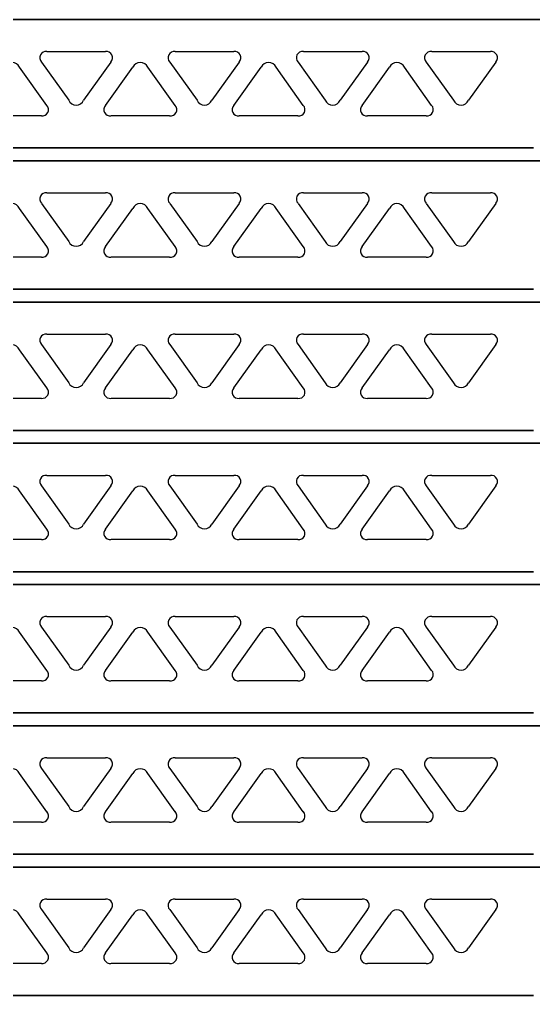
# Model space of a CAD drawing. Header units: inches. Extents: x 0 to 353, y 0 to 82.
# Drawn here: x 134.5 to 174.6, y 0.2 to 76.2 of the extents above; entities that cross this region are included whole.
import ezdxf

# ---------------------------------------------------------------- set-up
doc = ezdxf.new("R2010")
doc.units = ezdxf.units.IN
doc.header["$MEASUREMENT"] = 0

msp = doc.modelspace()

# ---------------------------------------------------------------- linework, layer by layer
for p, q in [((23.937, 76.243), (328.937, 76.243)), ((328.937, 76.243), (23.937, 76.243)), ((23.937, 76.243), (328.937, 76.243)), ((328.937, 76.243), (23.937, 76.243)), ((23.937, 76.243), (328.937, 76.243)), ((328.937, 76.243), (23.937, 76.243)), ((136.652, 73.743), (141.223, 73.743)), ((136.652, 73.743), (141.223, 73.743)), ((136.652, 73.743), (141.223, 73.743)), ((146.652, 73.743), (151.223, 73.743)), ((146.652, 73.743), (151.223, 73.743)), ((146.652, 73.743), (151.223, 73.743)), ((156.652, 73.743), (161.223, 73.743)), ((156.652, 73.743), (161.223, 73.743)), ((156.652, 73.743), (161.223, 73.743)), ((166.652, 73.743), (171.223, 73.743)), ((166.652, 73.743), (171.223, 73.743)), ((166.652, 73.743), (171.223, 73.743)), ((136.642, 69.557), (134.519, 72.529)), ((136.642, 69.557), (134.519, 72.529)), ((136.642, 69.557), (134.519, 72.529)), ((136.233, 72.929), (138.356, 69.957)), ((136.233, 72.929), (138.356, 69.957)), ((136.233, 72.929), (138.356, 69.957)), ((141.642, 72.929), (139.519, 69.957)), ((141.642, 72.929), (139.519, 69.957)), ((141.642, 72.929), (139.519, 69.957)), ((141.233, 69.557), (143.356, 72.529)), ((141.233, 69.557), (143.356, 72.529)), ((141.233, 69.557), (143.356, 72.529)), ((146.642, 69.557), (144.519, 72.529)), ((146.642, 69.557), (144.519, 72.529)), ((146.642, 69.557), (144.519, 72.529)), ((146.233, 72.929), (148.356, 69.957)), ((146.233, 72.929), (148.356, 69.957)), ((146.233, 72.929), (148.356, 69.957)), ((151.642, 72.929), (149.519, 69.957)), ((151.642, 72.929), (149.519, 69.957)), ((151.642, 72.929), (149.519, 69.957)), ((151.233, 69.557), (153.356, 72.529)), ((151.233, 69.557), (153.356, 72.529)), ((151.233, 69.557), (153.356, 72.529)), ((156.642, 69.557), (154.519, 72.529)), ((156.642, 69.557), (154.519, 72.529)), ((156.642, 69.557), (154.519, 72.529)), ((156.233, 72.929), (158.356, 69.957)), ((156.233, 72.929), (158.356, 69.957)), ((156.233, 72.929), (158.356, 69.957)), ((161.642, 72.929), (159.519, 69.957)), ((161.642, 72.929), (159.519, 69.957)), ((161.642, 72.929), (159.519, 69.957)), ((161.233, 69.557), (163.356, 72.529)), ((161.233, 69.557), (163.356, 72.529)), ((161.233, 69.557), (163.356, 72.529)), ((166.642, 69.557), (164.519, 72.529)), ((166.642, 69.557), (164.519, 72.529)), ((166.642, 69.557), (164.519, 72.529)), ((166.233, 72.929), (168.356, 69.957)), ((166.233, 72.929), (168.356, 69.957)), ((166.233, 72.929), (168.356, 69.957)), ((171.642, 72.929), (169.519, 69.957)), ((171.642, 72.929), (169.519, 69.957)), ((171.642, 72.929), (169.519, 69.957)), ((136.223, 68.743), (131.652, 68.743)), ((136.223, 68.743), (131.652, 68.743)), ((136.223, 68.743), (131.652, 68.743)), ((146.223, 68.743), (141.652, 68.743)), ((146.223, 68.743), (141.652, 68.743)), ((146.223, 68.743), (141.652, 68.743)), ((156.223, 68.743), (151.652, 68.743)), ((156.223, 68.743), (151.652, 68.743)), ((156.223, 68.743), (151.652, 68.743)), ((166.223, 68.743), (161.652, 68.743)), ((166.223, 68.743), (161.652, 68.743)), ((166.223, 68.743), (161.652, 68.743)), ((23.937, 66.243), (174.587, 66.243)), ((174.587, 66.243), (23.937, 66.243)), ((23.937, 66.243), (174.587, 66.243)), ((174.587, 66.243), (23.937, 66.243)), ((23.937, 66.243), (174.587, 66.243)), ((174.587, 66.243), (23.937, 66.243)), ((171.437, 66.243), (174.587, 66.243)), ((171.437, 66.243), (174.587, 66.243)), ((171.437, 66.243), (174.587, 66.243)), ((23.937, 65.243), (328.937, 65.243)), ((328.937, 65.243), (23.937, 65.243)), ((23.937, 65.243), (328.937, 65.243)), ((328.937, 65.243), (23.937, 65.243)), ((23.937, 65.243), (328.937, 65.243)), ((328.937, 65.243), (23.937, 65.243)), ((136.652, 62.743), (141.223, 62.743)), ((136.652, 62.743), (141.223, 62.743)), ((136.652, 62.743), (141.223, 62.743)), ((146.652, 62.743), (151.223, 62.743)), ((146.652, 62.743), (151.223, 62.743)), ((146.652, 62.743), (151.223, 62.743)), ((156.652, 62.743), (161.223, 62.743)), ((156.652, 62.743), (161.223, 62.743)), ((156.652, 62.743), (161.223, 62.743)), ((166.652, 62.743), (171.223, 62.743)), ((166.652, 62.743), (171.223, 62.743)), ((166.652, 62.743), (171.223, 62.743)), ((136.233, 61.929), (138.356, 58.957)), ((136.233, 61.929), (138.356, 58.957)), ((136.233, 61.929), (138.356, 58.957)), ((141.642, 61.929), (139.519, 58.957)), ((141.642, 61.929), (139.519, 58.957)), ((141.642, 61.929), (139.519, 58.957)), ((146.233, 61.929), (148.356, 58.957)), ((146.233, 61.929), (148.356, 58.957)), ((146.233, 61.929), (148.356, 58.957)), ((151.642, 61.929), (149.519, 58.957)), ((151.642, 61.929), (149.519, 58.957)), ((151.642, 61.929), (149.519, 58.957)), ((156.233, 61.929), (158.356, 58.957)), ((156.233, 61.929), (158.356, 58.957)), ((156.233, 61.929), (158.356, 58.957)), ((161.642, 61.929), (159.519, 58.957)), ((161.642, 61.929), (159.519, 58.957)), ((161.642, 61.929), (159.519, 58.957)), ((166.233, 61.929), (168.356, 58.957)), ((166.233, 61.929), (168.356, 58.957)), ((166.233, 61.929), (168.356, 58.957)), ((171.642, 61.929), (169.519, 58.957)), ((171.642, 61.929), (169.519, 58.957)), ((171.642, 61.929), (169.519, 58.957)), ((136.642, 58.557), (134.519, 61.529)), ((136.642, 58.557), (134.519, 61.529)), ((136.642, 58.557), (134.519, 61.529)), ((141.233, 58.557), (143.356, 61.529)), ((141.233, 58.557), (143.356, 61.529)), ((141.233, 58.557), (143.356, 61.529)), ((146.642, 58.557), (144.519, 61.529)), ((146.642, 58.557), (144.519, 61.529)), ((146.642, 58.557), (144.519, 61.529)), ((151.233, 58.557), (153.356, 61.529)), ((151.233, 58.557), (153.356, 61.529)), ((151.233, 58.557), (153.356, 61.529)), ((156.642, 58.557), (154.519, 61.529)), ((156.642, 58.557), (154.519, 61.529)), ((156.642, 58.557), (154.519, 61.529)), ((161.233, 58.557), (163.356, 61.529)), ((161.233, 58.557), (163.356, 61.529)), ((161.233, 58.557), (163.356, 61.529)), ((166.642, 58.557), (164.519, 61.529)), ((166.642, 58.557), (164.519, 61.529)), ((166.642, 58.557), (164.519, 61.529)), ((136.223, 57.743), (131.652, 57.743)), ((136.223, 57.743), (131.652, 57.743)), ((136.223, 57.743), (131.652, 57.743)), ((146.223, 57.743), (141.652, 57.743)), ((146.223, 57.743), (141.652, 57.743)), ((146.223, 57.743), (141.652, 57.743)), ((156.223, 57.743), (151.652, 57.743)), ((156.223, 57.743), (151.652, 57.743)), ((156.223, 57.743), (151.652, 57.743)), ((166.223, 57.743), (161.652, 57.743)), ((166.223, 57.743), (161.652, 57.743)), ((166.223, 57.743), (161.652, 57.743)), ((23.937, 55.243), (174.587, 55.243)), ((174.587, 55.243), (23.937, 55.243)), ((23.937, 55.243), (174.587, 55.243)), ((174.587, 55.243), (23.937, 55.243)), ((23.937, 55.243), (174.587, 55.243)), ((174.587, 55.243), (23.937, 55.243)), ((171.437, 55.243), (174.587, 55.243)), ((171.437, 55.243), (174.587, 55.243)), ((171.437, 55.243), (174.587, 55.243)), ((23.937, 54.243), (328.937, 54.243)), ((328.937, 54.243), (23.937, 54.243)), ((23.937, 54.243), (328.937, 54.243)), ((328.937, 54.243), (23.937, 54.243)), ((23.937, 54.243), (328.937, 54.243)), ((328.937, 54.243), (23.937, 54.243)), ((136.652, 51.743), (141.223, 51.743)), ((136.652, 51.743), (141.223, 51.743)), ((136.652, 51.743), (141.223, 51.743)), ((146.652, 51.743), (151.223, 51.743)), ((146.652, 51.743), (151.223, 51.743)), ((146.652, 51.743), (151.223, 51.743)), ((156.652, 51.743), (161.223, 51.743)), ((156.652, 51.743), (161.223, 51.743)), ((156.652, 51.743), (161.223, 51.743)), ((166.652, 51.743), (171.223, 51.743)), ((166.652, 51.743), (171.223, 51.743)), ((166.652, 51.743), (171.223, 51.743)), ((136.233, 50.929), (138.356, 47.957)), ((136.233, 50.929), (138.356, 47.957)), ((136.233, 50.929), (138.356, 47.957)), ((141.642, 50.929), (139.519, 47.957)), ((141.642, 50.929), (139.519, 47.957)), ((141.642, 50.929), (139.519, 47.957)), ((146.233, 50.929), (148.356, 47.957)), ((146.233, 50.929), (148.356, 47.957)), ((146.233, 50.929), (148.356, 47.957)), ((151.642, 50.929), (149.519, 47.957)), ((151.642, 50.929), (149.519, 47.957)), ((151.642, 50.929), (149.519, 47.957)), ((156.233, 50.929), (158.356, 47.957)), ((156.233, 50.929), (158.356, 47.957)), ((156.233, 50.929), (158.356, 47.957)), ((161.642, 50.929), (159.519, 47.957)), ((161.642, 50.929), (159.519, 47.957)), ((161.642, 50.929), (159.519, 47.957)), ((166.233, 50.929), (168.356, 47.957)), ((166.233, 50.929), (168.356, 47.957)), ((166.233, 50.929), (168.356, 47.957)), ((171.642, 50.929), (169.519, 47.957)), ((171.642, 50.929), (169.519, 47.957)), ((171.642, 50.929), (169.519, 47.957)), ((136.642, 47.557), (134.519, 50.529)), ((136.642, 47.557), (134.519, 50.529)), ((136.642, 47.557), (134.519, 50.529)), ((141.233, 47.557), (143.356, 50.529)), ((141.233, 47.557), (143.356, 50.529)), ((141.233, 47.557), (143.356, 50.529)), ((146.642, 47.557), (144.519, 50.529)), ((146.642, 47.557), (144.519, 50.529)), ((146.642, 47.557), (144.519, 50.529)), ((151.233, 47.557), (153.356, 50.529)), ((151.233, 47.557), (153.356, 50.529)), ((151.233, 47.557), (153.356, 50.529)), ((156.642, 47.557), (154.519, 50.529)), ((156.642, 47.557), (154.519, 50.529)), ((156.642, 47.557), (154.519, 50.529)), ((161.233, 47.557), (163.356, 50.529)), ((161.233, 47.557), (163.356, 50.529)), ((161.233, 47.557), (163.356, 50.529)), ((166.642, 47.557), (164.519, 50.529)), ((166.642, 47.557), (164.519, 50.529)), ((166.642, 47.557), (164.519, 50.529)), ((136.223, 46.743), (131.652, 46.743)), ((136.223, 46.743), (131.652, 46.743)), ((136.223, 46.743), (131.652, 46.743)), ((146.223, 46.743), (141.652, 46.743)), ((146.223, 46.743), (141.652, 46.743)), ((146.223, 46.743), (141.652, 46.743)), ((156.223, 46.743), (151.652, 46.743)), ((156.223, 46.743), (151.652, 46.743)), ((156.223, 46.743), (151.652, 46.743)), ((166.223, 46.743), (161.652, 46.743)), ((166.223, 46.743), (161.652, 46.743)), ((166.223, 46.743), (161.652, 46.743)), ((23.937, 44.243), (174.587, 44.243)), ((174.587, 44.243), (23.937, 44.243)), ((23.937, 44.243), (174.587, 44.243)), ((174.587, 44.243), (23.937, 44.243)), ((23.937, 44.243), (174.587, 44.243)), ((174.587, 44.243), (23.937, 44.243)), ((171.437, 44.243), (174.587, 44.243)), ((171.437, 44.243), (174.587, 44.243)), ((171.437, 44.243), (174.587, 44.243)), ((23.937, 43.243), (328.937, 43.243)), ((328.937, 43.243), (23.937, 43.243)), ((23.937, 43.243), (328.937, 43.243)), ((328.937, 43.243), (23.937, 43.243)), ((23.937, 43.243), (328.937, 43.243)), ((328.937, 43.243), (23.937, 43.243)), ((136.652, 40.743), (141.223, 40.743)), ((136.652, 40.743), (141.223, 40.743)), ((136.652, 40.743), (141.223, 40.743)), ((146.652, 40.743), (151.223, 40.743)), ((146.652, 40.743), (151.223, 40.743)), ((146.652, 40.743), (151.223, 40.743)), ((156.652, 40.743), (161.223, 40.743)), ((156.652, 40.743), (161.223, 40.743)), ((156.652, 40.743), (161.223, 40.743)), ((166.652, 40.743), (171.223, 40.743)), ((166.652, 40.743), (171.223, 40.743)), ((166.652, 40.743), (171.223, 40.743)), ((136.642, 36.557), (134.519, 39.529)), ((136.642, 36.557), (134.519, 39.529)), ((136.642, 36.557), (134.519, 39.529)), ((136.233, 39.929), (138.356, 36.957)), ((136.233, 39.929), (138.356, 36.957)), ((136.233, 39.929), (138.356, 36.957)), ((141.642, 39.929), (139.519, 36.957)), ((141.642, 39.929), (139.519, 36.957)), ((141.642, 39.929), (139.519, 36.957)), ((141.233, 36.557), (143.356, 39.529)), ((141.233, 36.557), (143.356, 39.529)), ((141.233, 36.557), (143.356, 39.529)), ((146.642, 36.557), (144.519, 39.529)), ((146.642, 36.557), (144.519, 39.529)), ((146.642, 36.557), (144.519, 39.529)), ((146.233, 39.929), (148.356, 36.957)), ((146.233, 39.929), (148.356, 36.957)), ((146.233, 39.929), (148.356, 36.957)), ((151.642, 39.929), (149.519, 36.957)), ((151.642, 39.929), (149.519, 36.957)), ((151.642, 39.929), (149.519, 36.957)), ((151.233, 36.557), (153.356, 39.529)), ((151.233, 36.557), (153.356, 39.529)), ((151.233, 36.557), (153.356, 39.529)), ((156.642, 36.557), (154.519, 39.529)), ((156.642, 36.557), (154.519, 39.529)), ((156.642, 36.557), (154.519, 39.529)), ((156.233, 39.929), (158.356, 36.957)), ((156.233, 39.929), (158.356, 36.957)), ((156.233, 39.929), (158.356, 36.957)), ((161.642, 39.929), (159.519, 36.957)), ((161.642, 39.929), (159.519, 36.957)), ((161.642, 39.929), (159.519, 36.957)), ((161.233, 36.557), (163.356, 39.529)), ((161.233, 36.557), (163.356, 39.529)), ((161.233, 36.557), (163.356, 39.529)), ((166.642, 36.557), (164.519, 39.529)), ((166.642, 36.557), (164.519, 39.529)), ((166.642, 36.557), (164.519, 39.529)), ((166.233, 39.929), (168.356, 36.957)), ((166.233, 39.929), (168.356, 36.957)), ((166.233, 39.929), (168.356, 36.957)), ((171.642, 39.929), (169.519, 36.957)), ((171.642, 39.929), (169.519, 36.957)), ((171.642, 39.929), (169.519, 36.957)), ((136.223, 35.743), (131.652, 35.743)), ((136.223, 35.743), (131.652, 35.743)), ((136.223, 35.743), (131.652, 35.743)), ((146.223, 35.743), (141.652, 35.743)), ((146.223, 35.743), (141.652, 35.743)), ((146.223, 35.743), (141.652, 35.743)), ((156.223, 35.743), (151.652, 35.743)), ((156.223, 35.743), (151.652, 35.743)), ((156.223, 35.743), (151.652, 35.743)), ((166.223, 35.743), (161.652, 35.743)), ((166.223, 35.743), (161.652, 35.743)), ((166.223, 35.743), (161.652, 35.743)), ((23.937, 33.243), (174.587, 33.243)), ((174.587, 33.243), (23.937, 33.243)), ((23.937, 33.243), (174.587, 33.243)), ((174.587, 33.243), (23.937, 33.243)), ((23.937, 33.243), (174.587, 33.243)), ((174.587, 33.243), (23.937, 33.243)), ((171.437, 33.243), (174.587, 33.243)), ((171.437, 33.243), (174.587, 33.243)), ((171.437, 33.243), (174.587, 33.243)), ((23.937, 32.243), (328.937, 32.243)), ((328.937, 32.243), (23.937, 32.243)), ((23.937, 32.243), (328.937, 32.243)), ((328.937, 32.243), (23.937, 32.243)), ((23.937, 32.243), (328.937, 32.243)), ((328.937, 32.243), (23.937, 32.243)), ((136.652, 29.743), (141.223, 29.743)), ((136.652, 29.743), (141.223, 29.743)), ((136.652, 29.743), (141.223, 29.743)), ((146.652, 29.743), (151.223, 29.743)), ((146.652, 29.743), (151.223, 29.743)), ((146.652, 29.743), (151.223, 29.743)), ((156.652, 29.743), (161.223, 29.743)), ((156.652, 29.743), (161.223, 29.743)), ((156.652, 29.743), (161.223, 29.743)), ((166.652, 29.743), (171.223, 29.743)), ((166.652, 29.743), (171.223, 29.743)), ((166.652, 29.743), (171.223, 29.743)), ((136.233, 28.929), (138.356, 25.957)), ((136.233, 28.929), (138.356, 25.957)), ((136.233, 28.929), (138.356, 25.957)), ((141.642, 28.929), (139.519, 25.957)), ((141.642, 28.929), (139.519, 25.957)), ((141.642, 28.929), (139.519, 25.957)), ((146.233, 28.929), (148.356, 25.957)), ((146.233, 28.929), (148.356, 25.957)), ((146.233, 28.929), (148.356, 25.957)), ((151.642, 28.929), (149.519, 25.957)), ((151.642, 28.929), (149.519, 25.957)), ((151.642, 28.929), (149.519, 25.957)), ((156.233, 28.929), (158.356, 25.957)), ((156.233, 28.929), (158.356, 25.957)), ((156.233, 28.929), (158.356, 25.957)), ((161.642, 28.929), (159.519, 25.957)), ((161.642, 28.929), (159.519, 25.957)), ((161.642, 28.929), (159.519, 25.957)), ((166.233, 28.929), (168.356, 25.957)), ((166.233, 28.929), (168.356, 25.957)), ((166.233, 28.929), (168.356, 25.957)), ((171.642, 28.929), (169.519, 25.957)), ((171.642, 28.929), (169.519, 25.957)), ((171.642, 28.929), (169.519, 25.957)), ((136.642, 25.557), (134.519, 28.529)), ((136.642, 25.557), (134.519, 28.529)), ((136.642, 25.557), (134.519, 28.529)), ((141.233, 25.557), (143.356, 28.529)), ((141.233, 25.557), (143.356, 28.529)), ((141.233, 25.557), (143.356, 28.529)), ((146.642, 25.557), (144.519, 28.529)), ((146.642, 25.557), (144.519, 28.529)), ((146.642, 25.557), (144.519, 28.529)), ((151.233, 25.557), (153.356, 28.529)), ((151.233, 25.557), (153.356, 28.529)), ((151.233, 25.557), (153.356, 28.529)), ((156.642, 25.557), (154.519, 28.529)), ((156.642, 25.557), (154.519, 28.529)), ((156.642, 25.557), (154.519, 28.529)), ((161.233, 25.557), (163.356, 28.529)), ((161.233, 25.557), (163.356, 28.529)), ((161.233, 25.557), (163.356, 28.529)), ((166.642, 25.557), (164.519, 28.529)), ((166.642, 25.557), (164.519, 28.529)), ((166.642, 25.557), (164.519, 28.529)), ((136.223, 24.743), (131.652, 24.743)), ((136.223, 24.743), (131.652, 24.743)), ((136.223, 24.743), (131.652, 24.743)), ((146.223, 24.743), (141.652, 24.743)), ((146.223, 24.743), (141.652, 24.743)), ((146.223, 24.743), (141.652, 24.743)), ((156.223, 24.743), (151.652, 24.743)), ((156.223, 24.743), (151.652, 24.743)), ((156.223, 24.743), (151.652, 24.743)), ((166.223, 24.743), (161.652, 24.743)), ((166.223, 24.743), (161.652, 24.743)), ((166.223, 24.743), (161.652, 24.743)), ((23.937, 22.243), (174.587, 22.243)), ((174.587, 22.243), (23.937, 22.243)), ((23.937, 22.243), (174.587, 22.243)), ((174.587, 22.243), (23.937, 22.243)), ((23.937, 22.243), (174.587, 22.243)), ((174.587, 22.243), (23.937, 22.243)), ((171.437, 22.243), (174.587, 22.243)), ((171.437, 22.243), (174.587, 22.243)), ((171.437, 22.243), (174.587, 22.243)), ((23.937, 21.243), (328.937, 21.243)), ((328.937, 21.243), (23.937, 21.243)), ((23.937, 21.243), (328.937, 21.243)), ((328.937, 21.243), (23.937, 21.243)), ((23.937, 21.243), (328.937, 21.243)), ((328.937, 21.243), (23.937, 21.243)), ((136.652, 18.743), (141.223, 18.743)), ((136.652, 18.743), (141.223, 18.743)), ((136.652, 18.743), (141.223, 18.743)), ((146.652, 18.743), (151.223, 18.743)), ((146.652, 18.743), (151.223, 18.743)), ((146.652, 18.743), (151.223, 18.743)), ((156.652, 18.743), (161.223, 18.743)), ((156.652, 18.743), (161.223, 18.743)), ((156.652, 18.743), (161.223, 18.743)), ((166.652, 18.743), (171.223, 18.743)), ((166.652, 18.743), (171.223, 18.743)), ((166.652, 18.743), (171.223, 18.743)), ((136.642, 14.557), (134.519, 17.529)), ((136.642, 14.557), (134.519, 17.529)), ((136.642, 14.557), (134.519, 17.529)), ((136.233, 17.929), (138.356, 14.957)), ((136.233, 17.929), (138.356, 14.957)), ((136.233, 17.929), (138.356, 14.957)), ((141.642, 17.929), (139.519, 14.957)), ((141.642, 17.929), (139.519, 14.957)), ((141.642, 17.929), (139.519, 14.957)), ((141.233, 14.557), (143.356, 17.529)), ((141.233, 14.557), (143.356, 17.529)), ((141.233, 14.557), (143.356, 17.529)), ((146.642, 14.557), (144.519, 17.529)), ((146.642, 14.557), (144.519, 17.529)), ((146.642, 14.557), (144.519, 17.529)), ((146.233, 17.929), (148.356, 14.957)), ((146.233, 17.929), (148.356, 14.957)), ((146.233, 17.929), (148.356, 14.957)), ((151.642, 17.929), (149.519, 14.957)), ((151.642, 17.929), (149.519, 14.957)), ((151.642, 17.929), (149.519, 14.957)), ((151.233, 14.557), (153.356, 17.529)), ((151.233, 14.557), (153.356, 17.529)), ((151.233, 14.557), (153.356, 17.529)), ((156.642, 14.557), (154.519, 17.529)), ((156.642, 14.557), (154.519, 17.529)), ((156.642, 14.557), (154.519, 17.529)), ((156.233, 17.929), (158.356, 14.957)), ((156.233, 17.929), (158.356, 14.957)), ((156.233, 17.929), (158.356, 14.957)), ((161.642, 17.929), (159.519, 14.957)), ((161.642, 17.929), (159.519, 14.957)), ((161.642, 17.929), (159.519, 14.957)), ((161.233, 14.557), (163.356, 17.529)), ((161.233, 14.557), (163.356, 17.529)), ((161.233, 14.557), (163.356, 17.529)), ((166.642, 14.557), (164.519, 17.529)), ((166.642, 14.557), (164.519, 17.529)), ((166.642, 14.557), (164.519, 17.529)), ((166.233, 17.929), (168.356, 14.957)), ((166.233, 17.929), (168.356, 14.957)), ((166.233, 17.929), (168.356, 14.957)), ((171.642, 17.929), (169.519, 14.957)), ((171.642, 17.929), (169.519, 14.957)), ((171.642, 17.929), (169.519, 14.957)), ((136.223, 13.743), (131.652, 13.743)), ((136.223, 13.743), (131.652, 13.743)), ((136.223, 13.743), (131.652, 13.743)), ((146.223, 13.743), (141.652, 13.743)), ((146.223, 13.743), (141.652, 13.743)), ((146.223, 13.743), (141.652, 13.743)), ((156.223, 13.743), (151.652, 13.743)), ((156.223, 13.743), (151.652, 13.743)), ((156.223, 13.743), (151.652, 13.743)), ((166.223, 13.743), (161.652, 13.743)), ((166.223, 13.743), (161.652, 13.743)), ((166.223, 13.743), (161.652, 13.743)), ((23.937, 11.243), (174.587, 11.243)), ((174.587, 11.243), (23.937, 11.243)), ((23.937, 11.243), (174.587, 11.243)), ((174.587, 11.243), (23.937, 11.243)), ((23.937, 11.243), (174.587, 11.243)), ((174.587, 11.243), (23.937, 11.243)), ((171.437, 11.243), (174.587, 11.243)), ((171.437, 11.243), (174.587, 11.243)), ((171.437, 11.243), (174.587, 11.243)), ((23.937, 10.243), (328.937, 10.243)), ((328.937, 10.243), (23.937, 10.243)), ((23.937, 10.243), (328.937, 10.243)), ((328.937, 10.243), (23.937, 10.243)), ((23.937, 10.243), (328.937, 10.243)), ((328.937, 10.243), (23.937, 10.243)), ((136.652, 7.743), (141.223, 7.743)), ((136.652, 7.743), (141.223, 7.743)), ((136.652, 7.743), (141.223, 7.743)), ((146.652, 7.743), (151.223, 7.743)), ((146.652, 7.743), (151.223, 7.743)), ((146.652, 7.743), (151.223, 7.743)), ((156.652, 7.743), (161.223, 7.743)), ((156.652, 7.743), (161.223, 7.743)), ((156.652, 7.743), (161.223, 7.743)), ((166.652, 7.743), (171.223, 7.743)), ((166.652, 7.743), (171.223, 7.743)), ((166.652, 7.743), (171.223, 7.743)), ((136.233, 6.929), (138.356, 3.957)), ((136.233, 6.929), (138.356, 3.957)), ((136.233, 6.929), (138.356, 3.957)), ((141.642, 6.929), (139.519, 3.957)), ((141.642, 6.929), (139.519, 3.957)), ((141.642, 6.929), (139.519, 3.957)), ((146.233, 6.929), (148.356, 3.957)), ((146.233, 6.929), (148.356, 3.957)), ((146.233, 6.929), (148.356, 3.957)), ((151.642, 6.929), (149.519, 3.957)), ((151.642, 6.929), (149.519, 3.957)), ((151.642, 6.929), (149.519, 3.957)), ((156.233, 6.929), (158.356, 3.957)), ((156.233, 6.929), (158.356, 3.957)), ((156.233, 6.929), (158.356, 3.957)), ((161.642, 6.929), (159.519, 3.957)), ((161.642, 6.929), (159.519, 3.957)), ((161.642, 6.929), (159.519, 3.957)), ((166.233, 6.929), (168.356, 3.957)), ((166.233, 6.929), (168.356, 3.957)), ((166.233, 6.929), (168.356, 3.957)), ((171.642, 6.929), (169.519, 3.957)), ((171.642, 6.929), (169.519, 3.957)), ((171.642, 6.929), (169.519, 3.957)), ((136.642, 3.557), (134.519, 6.529)), ((136.642, 3.557), (134.519, 6.529)), ((136.642, 3.557), (134.519, 6.529)), ((141.233, 3.557), (143.356, 6.529)), ((141.233, 3.557), (143.356, 6.529)), ((141.233, 3.557), (143.356, 6.529)), ((146.642, 3.557), (144.519, 6.529)), ((146.642, 3.557), (144.519, 6.529)), ((146.642, 3.557), (144.519, 6.529)), ((151.233, 3.557), (153.356, 6.529)), ((151.233, 3.557), (153.356, 6.529)), ((151.233, 3.557), (153.356, 6.529)), ((156.642, 3.557), (154.519, 6.529)), ((156.642, 3.557), (154.519, 6.529)), ((156.642, 3.557), (154.519, 6.529)), ((161.233, 3.557), (163.356, 6.529)), ((161.233, 3.557), (163.356, 6.529)), ((161.233, 3.557), (163.356, 6.529)), ((166.642, 3.557), (164.519, 6.529)), ((166.642, 3.557), (164.519, 6.529)), ((166.642, 3.557), (164.519, 6.529)), ((136.223, 2.743), (131.652, 2.743)), ((136.223, 2.743), (131.652, 2.743)), ((136.223, 2.743), (131.652, 2.743)), ((146.223, 2.743), (141.652, 2.743)), ((146.223, 2.743), (141.652, 2.743)), ((146.223, 2.743), (141.652, 2.743)), ((156.223, 2.743), (151.652, 2.743)), ((156.223, 2.743), (151.652, 2.743)), ((156.223, 2.743), (151.652, 2.743)), ((166.223, 2.743), (161.652, 2.743)), ((166.223, 2.743), (161.652, 2.743)), ((166.223, 2.743), (161.652, 2.743)), ((23.937, 0.243), (174.587, 0.243)), ((174.587, 0.243), (23.937, 0.243)), ((23.937, 0.243), (174.587, 0.243)), ((174.587, 0.243), (23.937, 0.243)), ((23.937, 0.243), (174.587, 0.243)), ((174.587, 0.243), (23.937, 0.243)), ((171.437, 0.243), (174.587, 0.243)), ((171.437, 0.243), (174.587, 0.243)), ((171.437, 0.243), (174.587, 0.243))]:
    msp.add_line(p, q)
for centre, radius, start, end in [((136.577, 73.267), 0.482, 81.1336, 224.40408), ((136.577, 73.267), 0.482, 81.1336, 224.40408), ((136.577, 73.267), 0.482, 81.1336, 224.40408), ((141.297, 73.267), 0.482, 315.59592, 98.8664), ((141.297, 73.267), 0.482, 315.59592, 98.8664), ((141.297, 73.267), 0.482, 315.59592, 98.8664), ((146.577, 73.267), 0.482, 81.1336, 224.40408), ((146.577, 73.267), 0.482, 81.1336, 224.40408), ((146.577, 73.267), 0.482, 81.1336, 224.40408), ((151.297, 73.267), 0.482, 315.59592, 98.8664), ((151.297, 73.267), 0.482, 315.59592, 98.8664), ((151.297, 73.267), 0.482, 315.59592, 98.8664), ((156.577, 73.267), 0.482, 81.1336, 224.40408), ((156.577, 73.267), 0.482, 81.1336, 224.40408), ((156.577, 73.267), 0.482, 81.1336, 224.40408), ((161.297, 73.267), 0.482, 315.59592, 98.8664), ((161.297, 73.267), 0.482, 315.59592, 98.8664), ((161.297, 73.267), 0.482, 315.59592, 98.8664), ((166.577, 73.267), 0.482, 81.1336, 224.40408), ((166.577, 73.267), 0.482, 81.1336, 224.40408), ((166.577, 73.267), 0.482, 81.1336, 224.40408), ((171.297, 73.267), 0.482, 315.59592, 98.8664), ((171.297, 73.267), 0.482, 315.59592, 98.8664), ((171.297, 73.267), 0.482, 315.59592, 98.8664), ((133.937, 72.266), 0.638, 24.34186, 155.65814), ((133.937, 72.266), 0.638, 24.34186, 155.65814), ((133.937, 72.266), 0.638, 24.34186, 155.65814), ((143.937, 72.266), 0.638, 24.34186, 155.65814), ((143.937, 72.266), 0.638, 24.34186, 155.65814), ((143.937, 72.266), 0.638, 24.34186, 155.65814), ((153.937, 72.266), 0.638, 24.34186, 155.65814), ((153.937, 72.266), 0.638, 24.34186, 155.65814), ((153.937, 72.266), 0.638, 24.34186, 155.65814), ((163.937, 72.266), 0.638, 24.34186, 155.65814), ((163.937, 72.266), 0.638, 24.34186, 155.65814), ((163.937, 72.266), 0.638, 24.34186, 155.65814), ((138.937, 70.22), 0.638, 204.34186, 335.65814), ((138.937, 70.22), 0.638, 204.34186, 335.65814), ((138.937, 70.22), 0.638, 204.34186, 335.65814), ((148.937, 70.22), 0.638, 204.34186, 335.65814), ((148.937, 70.22), 0.638, 204.34186, 335.65814), ((148.937, 70.22), 0.638, 204.34186, 335.65814), ((158.937, 70.22), 0.638, 204.34186, 335.65814), ((158.937, 70.22), 0.638, 204.34186, 335.65814), ((158.937, 70.22), 0.638, 204.34186, 335.65814), ((168.937, 70.22), 0.638, 204.34186, 335.65814), ((168.937, 70.22), 0.638, 204.34186, 335.65814), ((168.937, 70.22), 0.638, 204.34186, 335.65814), ((136.297, 69.22), 0.482, 261.1336, 44.40408), ((136.297, 69.22), 0.482, 261.1336, 44.40408), ((136.297, 69.22), 0.482, 261.1336, 44.40408), ((141.577, 69.22), 0.482, 135.59592, 278.8664), ((141.577, 69.22), 0.482, 135.59592, 278.8664), ((141.577, 69.22), 0.482, 135.59592, 278.8664), ((146.297, 69.22), 0.482, 261.1336, 44.40408), ((146.297, 69.22), 0.482, 261.1336, 44.40408), ((146.297, 69.22), 0.482, 261.1336, 44.40408), ((151.577, 69.22), 0.482, 135.59592, 278.8664), ((151.577, 69.22), 0.482, 135.59592, 278.8664), ((151.577, 69.22), 0.482, 135.59592, 278.8664), ((156.297, 69.22), 0.482, 261.1336, 44.40408), ((156.297, 69.22), 0.482, 261.1336, 44.40408), ((156.297, 69.22), 0.482, 261.1336, 44.40408), ((161.577, 69.22), 0.482, 135.59592, 278.8664), ((161.577, 69.22), 0.482, 135.59592, 278.8664), ((161.577, 69.22), 0.482, 135.59592, 278.8664), ((166.297, 69.22), 0.482, 261.1336, 44.40408), ((166.297, 69.22), 0.482, 261.1336, 44.40408), ((166.297, 69.22), 0.482, 261.1336, 44.40408), ((136.577, 62.267), 0.482, 81.1336, 224.40408), ((136.577, 62.267), 0.482, 81.1336, 224.40408), ((136.577, 62.267), 0.482, 81.1336, 224.40408), ((141.297, 62.267), 0.482, 315.59592, 98.8664), ((141.297, 62.267), 0.482, 315.59592, 98.8664), ((141.297, 62.267), 0.482, 315.59592, 98.8664), ((146.577, 62.267), 0.482, 81.1336, 224.40408), ((146.577, 62.267), 0.482, 81.1336, 224.40408), ((146.577, 62.267), 0.482, 81.1336, 224.40408), ((151.297, 62.267), 0.482, 315.59592, 98.8664), ((151.297, 62.267), 0.482, 315.59592, 98.8664), ((151.297, 62.267), 0.482, 315.59592, 98.8664), ((156.577, 62.267), 0.482, 81.1336, 224.40408), ((156.577, 62.267), 0.482, 81.1336, 224.40408), ((156.577, 62.267), 0.482, 81.1336, 224.40408), ((161.297, 62.267), 0.482, 315.59592, 98.8664), ((161.297, 62.267), 0.482, 315.59592, 98.8664), ((161.297, 62.267), 0.482, 315.59592, 98.8664), ((166.577, 62.267), 0.482, 81.1336, 224.40408), ((166.577, 62.267), 0.482, 81.1336, 224.40408), ((166.577, 62.267), 0.482, 81.1336, 224.40408), ((171.297, 62.267), 0.482, 315.59592, 98.8664), ((171.297, 62.267), 0.482, 315.59592, 98.8664), ((171.297, 62.267), 0.482, 315.59592, 98.8664), ((133.937, 61.266), 0.638, 24.34186, 155.65814), ((133.937, 61.266), 0.638, 24.34186, 155.65814), ((133.937, 61.266), 0.638, 24.34186, 155.65814), ((143.937, 61.266), 0.638, 24.34186, 155.65814), ((143.937, 61.266), 0.638, 24.34186, 155.65814), ((143.937, 61.266), 0.638, 24.34186, 155.65814), ((153.937, 61.266), 0.638, 24.34186, 155.65814), ((153.937, 61.266), 0.638, 24.34186, 155.65814), ((153.937, 61.266), 0.638, 24.34186, 155.65814), ((163.937, 61.266), 0.638, 24.34186, 155.65814), ((163.937, 61.266), 0.638, 24.34186, 155.65814), ((163.937, 61.266), 0.638, 24.34186, 155.65814), ((136.297, 58.22), 0.482, 261.1336, 44.40408), ((136.297, 58.22), 0.482, 261.1336, 44.40408), ((136.297, 58.22), 0.482, 261.1336, 44.40408), ((138.937, 59.22), 0.638, 204.34186, 335.65814), ((138.937, 59.22), 0.638, 204.34186, 335.65814), ((138.937, 59.22), 0.638, 204.34186, 335.65814), ((141.577, 58.22), 0.482, 135.59592, 278.8664), ((141.577, 58.22), 0.482, 135.59592, 278.8664), ((141.577, 58.22), 0.482, 135.59592, 278.8664), ((146.297, 58.22), 0.482, 261.1336, 44.40408), ((146.297, 58.22), 0.482, 261.1336, 44.40408), ((146.297, 58.22), 0.482, 261.1336, 44.40408), ((148.937, 59.22), 0.638, 204.34186, 335.65814), ((148.937, 59.22), 0.638, 204.34186, 335.65814), ((148.937, 59.22), 0.638, 204.34186, 335.65814), ((151.577, 58.22), 0.482, 135.59592, 278.8664), ((151.577, 58.22), 0.482, 135.59592, 278.8664), ((151.577, 58.22), 0.482, 135.59592, 278.8664), ((156.297, 58.22), 0.482, 261.1336, 44.40408), ((156.297, 58.22), 0.482, 261.1336, 44.40408), ((156.297, 58.22), 0.482, 261.1336, 44.40408), ((158.937, 59.22), 0.638, 204.34186, 335.65814), ((158.937, 59.22), 0.638, 204.34186, 335.65814), ((158.937, 59.22), 0.638, 204.34186, 335.65814), ((161.577, 58.22), 0.482, 135.59592, 278.8664), ((161.577, 58.22), 0.482, 135.59592, 278.8664), ((161.577, 58.22), 0.482, 135.59592, 278.8664), ((166.297, 58.22), 0.482, 261.1336, 44.40408), ((166.297, 58.22), 0.482, 261.1336, 44.40408), ((166.297, 58.22), 0.482, 261.1336, 44.40408), ((168.937, 59.22), 0.638, 204.34186, 335.65814), ((168.937, 59.22), 0.638, 204.34186, 335.65814), ((168.937, 59.22), 0.638, 204.34186, 335.65814), ((136.577, 51.267), 0.482, 81.1336, 224.40408), ((136.577, 51.267), 0.482, 81.1336, 224.40408), ((136.577, 51.267), 0.482, 81.1336, 224.40408), ((141.297, 51.267), 0.482, 315.59592, 98.8664), ((141.297, 51.267), 0.482, 315.59592, 98.8664), ((141.297, 51.267), 0.482, 315.59592, 98.8664), ((146.577, 51.267), 0.482, 81.1336, 224.40408), ((146.577, 51.267), 0.482, 81.1336, 224.40408), ((146.577, 51.267), 0.482, 81.1336, 224.40408), ((151.297, 51.267), 0.482, 315.59592, 98.8664), ((151.297, 51.267), 0.482, 315.59592, 98.8664), ((151.297, 51.267), 0.482, 315.59592, 98.8664), ((156.577, 51.267), 0.482, 81.1336, 224.40408), ((156.577, 51.267), 0.482, 81.1336, 224.40408), ((156.577, 51.267), 0.482, 81.1336, 224.40408), ((161.297, 51.267), 0.482, 315.59592, 98.8664), ((161.297, 51.267), 0.482, 315.59592, 98.8664), ((161.297, 51.267), 0.482, 315.59592, 98.8664), ((166.577, 51.267), 0.482, 81.1336, 224.40408), ((166.577, 51.267), 0.482, 81.1336, 224.40408), ((166.577, 51.267), 0.482, 81.1336, 224.40408), ((171.297, 51.267), 0.482, 315.59592, 98.8664), ((171.297, 51.267), 0.482, 315.59592, 98.8664), ((171.297, 51.267), 0.482, 315.59592, 98.8664), ((133.937, 50.266), 0.638, 24.34186, 155.65814), ((133.937, 50.266), 0.638, 24.34186, 155.65814), ((133.937, 50.266), 0.638, 24.34186, 155.65814), ((143.937, 50.266), 0.638, 24.34186, 155.65814), ((143.937, 50.266), 0.638, 24.34186, 155.65814), ((143.937, 50.266), 0.638, 24.34186, 155.65814), ((153.937, 50.266), 0.638, 24.34186, 155.65814), ((153.937, 50.266), 0.638, 24.34186, 155.65814), ((153.937, 50.266), 0.638, 24.34186, 155.65814), ((163.937, 50.266), 0.638, 24.34186, 155.65814), ((163.937, 50.266), 0.638, 24.34186, 155.65814), ((163.937, 50.266), 0.638, 24.34186, 155.65814), ((138.937, 48.22), 0.638, 204.34186, 335.65814), ((138.937, 48.22), 0.638, 204.34186, 335.65814), ((138.937, 48.22), 0.638, 204.34186, 335.65814), ((148.937, 48.22), 0.638, 204.34186, 335.65814), ((148.937, 48.22), 0.638, 204.34186, 335.65814), ((148.937, 48.22), 0.638, 204.34186, 335.65814), ((158.937, 48.22), 0.638, 204.34186, 335.65814), ((158.937, 48.22), 0.638, 204.34186, 335.65814), ((158.937, 48.22), 0.638, 204.34186, 335.65814), ((168.937, 48.22), 0.638, 204.34186, 335.65814), ((168.937, 48.22), 0.638, 204.34186, 335.65814), ((168.937, 48.22), 0.638, 204.34186, 335.65814), ((136.297, 47.22), 0.482, 261.1336, 44.40408), ((136.297, 47.22), 0.482, 261.1336, 44.40408), ((136.297, 47.22), 0.482, 261.1336, 44.40408), ((141.577, 47.22), 0.482, 135.59592, 278.8664), ((141.577, 47.22), 0.482, 135.59592, 278.8664), ((141.577, 47.22), 0.482, 135.59592, 278.8664), ((146.297, 47.22), 0.482, 261.1336, 44.40408), ((146.297, 47.22), 0.482, 261.1336, 44.40408), ((146.297, 47.22), 0.482, 261.1336, 44.40408), ((151.577, 47.22), 0.482, 135.59592, 278.8664), ((151.577, 47.22), 0.482, 135.59592, 278.8664), ((151.577, 47.22), 0.482, 135.59592, 278.8664), ((156.297, 47.22), 0.482, 261.1336, 44.40408), ((156.297, 47.22), 0.482, 261.1336, 44.40408), ((156.297, 47.22), 0.482, 261.1336, 44.40408), ((161.577, 47.22), 0.482, 135.59592, 278.8664), ((161.577, 47.22), 0.482, 135.59592, 278.8664), ((161.577, 47.22), 0.482, 135.59592, 278.8664), ((166.297, 47.22), 0.482, 261.1336, 44.40408), ((166.297, 47.22), 0.482, 261.1336, 44.40408), ((166.297, 47.22), 0.482, 261.1336, 44.40408), ((136.577, 40.267), 0.482, 81.1336, 224.40408), ((136.577, 40.267), 0.482, 81.1336, 224.40408), ((136.577, 40.267), 0.482, 81.1336, 224.40408), ((141.297, 40.267), 0.482, 315.59592, 98.8664), ((141.297, 40.267), 0.482, 315.59592, 98.8664), ((141.297, 40.267), 0.482, 315.59592, 98.8664), ((146.577, 40.267), 0.482, 81.1336, 224.40408), ((146.577, 40.267), 0.482, 81.1336, 224.40408), ((146.577, 40.267), 0.482, 81.1336, 224.40408), ((151.297, 40.267), 0.482, 315.59592, 98.8664), ((151.297, 40.267), 0.482, 315.59592, 98.8664), ((151.297, 40.267), 0.482, 315.59592, 98.8664), ((156.577, 40.267), 0.482, 81.1336, 224.40408), ((156.577, 40.267), 0.482, 81.1336, 224.40408), ((156.577, 40.267), 0.482, 81.1336, 224.40408), ((161.297, 40.267), 0.482, 315.59592, 98.8664), ((161.297, 40.267), 0.482, 315.59592, 98.8664), ((161.297, 40.267), 0.482, 315.59592, 98.8664), ((166.577, 40.267), 0.482, 81.1336, 224.40408), ((166.577, 40.267), 0.482, 81.1336, 224.40408), ((166.577, 40.267), 0.482, 81.1336, 224.40408), ((171.297, 40.267), 0.482, 315.59592, 98.8664), ((171.297, 40.267), 0.482, 315.59592, 98.8664), ((171.297, 40.267), 0.482, 315.59592, 98.8664), ((133.937, 39.266), 0.638, 24.34186, 155.65814), ((133.937, 39.266), 0.638, 24.34186, 155.65814), ((133.937, 39.266), 0.638, 24.34186, 155.65814), ((143.937, 39.266), 0.638, 24.34186, 155.65814), ((143.937, 39.266), 0.638, 24.34186, 155.65814), ((143.937, 39.266), 0.638, 24.34186, 155.65814), ((153.937, 39.266), 0.638, 24.34186, 155.65814), ((153.937, 39.266), 0.638, 24.34186, 155.65814), ((153.937, 39.266), 0.638, 24.34186, 155.65814), ((163.937, 39.266), 0.638, 24.34186, 155.65814), ((163.937, 39.266), 0.638, 24.34186, 155.65814), ((163.937, 39.266), 0.638, 24.34186, 155.65814), ((136.297, 36.22), 0.482, 261.1336, 44.40408), ((136.297, 36.22), 0.482, 261.1336, 44.40408), ((136.297, 36.22), 0.482, 261.1336, 44.40408), ((138.937, 37.22), 0.638, 204.34186, 335.65814), ((138.937, 37.22), 0.638, 204.34186, 335.65814), ((138.937, 37.22), 0.638, 204.34186, 335.65814), ((141.577, 36.22), 0.482, 135.59592, 278.8664), ((141.577, 36.22), 0.482, 135.59592, 278.8664), ((141.577, 36.22), 0.482, 135.59592, 278.8664), ((146.297, 36.22), 0.482, 261.1336, 44.40408), ((146.297, 36.22), 0.482, 261.1336, 44.40408), ((146.297, 36.22), 0.482, 261.1336, 44.40408), ((148.937, 37.22), 0.638, 204.34186, 335.65814), ((148.937, 37.22), 0.638, 204.34186, 335.65814), ((148.937, 37.22), 0.638, 204.34186, 335.65814), ((151.577, 36.22), 0.482, 135.59592, 278.8664), ((151.577, 36.22), 0.482, 135.59592, 278.8664), ((151.577, 36.22), 0.482, 135.59592, 278.8664), ((156.297, 36.22), 0.482, 261.1336, 44.40408), ((156.297, 36.22), 0.482, 261.1336, 44.40408), ((156.297, 36.22), 0.482, 261.1336, 44.40408), ((158.937, 37.22), 0.638, 204.34186, 335.65814), ((158.937, 37.22), 0.638, 204.34186, 335.65814), ((158.937, 37.22), 0.638, 204.34186, 335.65814), ((161.577, 36.22), 0.482, 135.59592, 278.8664), ((161.577, 36.22), 0.482, 135.59592, 278.8664), ((161.577, 36.22), 0.482, 135.59592, 278.8664), ((166.297, 36.22), 0.482, 261.1336, 44.40408), ((166.297, 36.22), 0.482, 261.1336, 44.40408), ((166.297, 36.22), 0.482, 261.1336, 44.40408), ((168.937, 37.22), 0.638, 204.34186, 335.65814), ((168.937, 37.22), 0.638, 204.34186, 335.65814), ((168.937, 37.22), 0.638, 204.34186, 335.65814), ((136.577, 29.267), 0.482, 81.1336, 224.40408), ((136.577, 29.267), 0.482, 81.1336, 224.40408), ((136.577, 29.267), 0.482, 81.1336, 224.40408), ((141.297, 29.267), 0.482, 315.59592, 98.8664), ((141.297, 29.267), 0.482, 315.59592, 98.8664), ((141.297, 29.267), 0.482, 315.59592, 98.8664), ((146.577, 29.267), 0.482, 81.1336, 224.40408), ((146.577, 29.267), 0.482, 81.1336, 224.40408), ((146.577, 29.267), 0.482, 81.1336, 224.40408), ((151.297, 29.267), 0.482, 315.59592, 98.8664), ((151.297, 29.267), 0.482, 315.59592, 98.8664), ((151.297, 29.267), 0.482, 315.59592, 98.8664), ((156.577, 29.267), 0.482, 81.1336, 224.40408), ((156.577, 29.267), 0.482, 81.1336, 224.40408), ((156.577, 29.267), 0.482, 81.1336, 224.40408), ((161.297, 29.267), 0.482, 315.59592, 98.8664), ((161.297, 29.267), 0.482, 315.59592, 98.8664), ((161.297, 29.267), 0.482, 315.59592, 98.8664), ((166.577, 29.267), 0.482, 81.1336, 224.40408), ((166.577, 29.267), 0.482, 81.1336, 224.40408), ((166.577, 29.267), 0.482, 81.1336, 224.40408), ((171.297, 29.267), 0.482, 315.59592, 98.8664), ((171.297, 29.267), 0.482, 315.59592, 98.8664), ((171.297, 29.267), 0.482, 315.59592, 98.8664), ((133.937, 28.266), 0.638, 24.34186, 155.65814), ((133.937, 28.266), 0.638, 24.34186, 155.65814), ((133.937, 28.266), 0.638, 24.34186, 155.65814), ((143.937, 28.266), 0.638, 24.34186, 155.65814), ((143.937, 28.266), 0.638, 24.34186, 155.65814), ((143.937, 28.266), 0.638, 24.34186, 155.65814), ((153.937, 28.266), 0.638, 24.34186, 155.65814), ((153.937, 28.266), 0.638, 24.34186, 155.65814), ((153.937, 28.266), 0.638, 24.34186, 155.65814), ((163.937, 28.266), 0.638, 24.34186, 155.65814), ((163.937, 28.266), 0.638, 24.34186, 155.65814), ((163.937, 28.266), 0.638, 24.34186, 155.65814), ((138.937, 26.22), 0.638, 204.34186, 335.65814), ((138.937, 26.22), 0.638, 204.34186, 335.65814), ((138.937, 26.22), 0.638, 204.34186, 335.65814), ((148.937, 26.22), 0.638, 204.34186, 335.65814), ((148.937, 26.22), 0.638, 204.34186, 335.65814), ((148.937, 26.22), 0.638, 204.34186, 335.65814), ((158.937, 26.22), 0.638, 204.34186, 335.65814), ((158.937, 26.22), 0.638, 204.34186, 335.65814), ((158.937, 26.22), 0.638, 204.34186, 335.65814), ((168.937, 26.22), 0.638, 204.34186, 335.65814), ((168.937, 26.22), 0.638, 204.34186, 335.65814), ((168.937, 26.22), 0.638, 204.34186, 335.65814), ((136.297, 25.22), 0.482, 261.1336, 44.40408), ((136.297, 25.22), 0.482, 261.1336, 44.40408), ((136.297, 25.22), 0.482, 261.1336, 44.40408), ((141.577, 25.22), 0.482, 135.59592, 278.8664), ((141.577, 25.22), 0.482, 135.59592, 278.8664), ((141.577, 25.22), 0.482, 135.59592, 278.8664), ((146.297, 25.22), 0.482, 261.1336, 44.40408), ((146.297, 25.22), 0.482, 261.1336, 44.40408), ((146.297, 25.22), 0.482, 261.1336, 44.40408), ((151.577, 25.22), 0.482, 135.59592, 278.8664), ((151.577, 25.22), 0.482, 135.59592, 278.8664), ((151.577, 25.22), 0.482, 135.59592, 278.8664), ((156.297, 25.22), 0.482, 261.1336, 44.40408), ((156.297, 25.22), 0.482, 261.1336, 44.40408), ((156.297, 25.22), 0.482, 261.1336, 44.40408), ((161.577, 25.22), 0.482, 135.59592, 278.8664), ((161.577, 25.22), 0.482, 135.59592, 278.8664), ((161.577, 25.22), 0.482, 135.59592, 278.8664), ((166.297, 25.22), 0.482, 261.1336, 44.40408), ((166.297, 25.22), 0.482, 261.1336, 44.40408), ((166.297, 25.22), 0.482, 261.1336, 44.40408), ((136.577, 18.267), 0.482, 81.1336, 224.40408), ((136.577, 18.267), 0.482, 81.1336, 224.40408), ((136.577, 18.267), 0.482, 81.1336, 224.40408), ((141.297, 18.267), 0.482, 315.59592, 98.8664), ((141.297, 18.267), 0.482, 315.59592, 98.8664), ((141.297, 18.267), 0.482, 315.59592, 98.8664), ((146.577, 18.267), 0.482, 81.1336, 224.40408), ((146.577, 18.267), 0.482, 81.1336, 224.40408), ((146.577, 18.267), 0.482, 81.1336, 224.40408), ((151.297, 18.267), 0.482, 315.59592, 98.8664), ((151.297, 18.267), 0.482, 315.59592, 98.8664), ((151.297, 18.267), 0.482, 315.59592, 98.8664), ((156.577, 18.267), 0.482, 81.1336, 224.40408), ((156.577, 18.267), 0.482, 81.1336, 224.40408), ((156.577, 18.267), 0.482, 81.1336, 224.40408), ((161.297, 18.267), 0.482, 315.59592, 98.8664), ((161.297, 18.267), 0.482, 315.59592, 98.8664), ((161.297, 18.267), 0.482, 315.59592, 98.8664), ((166.577, 18.267), 0.482, 81.1336, 224.40408), ((166.577, 18.267), 0.482, 81.1336, 224.40408), ((166.577, 18.267), 0.482, 81.1336, 224.40408), ((171.297, 18.267), 0.482, 315.59592, 98.8664), ((171.297, 18.267), 0.482, 315.59592, 98.8664), ((171.297, 18.267), 0.482, 315.59592, 98.8664), ((133.937, 17.266), 0.638, 24.34186, 155.65814), ((133.937, 17.266), 0.638, 24.34186, 155.65814), ((133.937, 17.266), 0.638, 24.34186, 155.65814), ((143.937, 17.266), 0.638, 24.34186, 155.65814), ((143.937, 17.266), 0.638, 24.34186, 155.65814), ((143.937, 17.266), 0.638, 24.34186, 155.65814), ((153.937, 17.266), 0.638, 24.34186, 155.65814), ((153.937, 17.266), 0.638, 24.34186, 155.65814), ((153.937, 17.266), 0.638, 24.34186, 155.65814), ((163.937, 17.266), 0.638, 24.34186, 155.65814), ((163.937, 17.266), 0.638, 24.34186, 155.65814), ((163.937, 17.266), 0.638, 24.34186, 155.65814), ((136.297, 14.22), 0.482, 261.1336, 44.40408), ((136.297, 14.22), 0.482, 261.1336, 44.40408), ((136.297, 14.22), 0.482, 261.1336, 44.40408), ((138.937, 15.22), 0.638, 204.34186, 335.65814), ((138.937, 15.22), 0.638, 204.34186, 335.65814), ((138.937, 15.22), 0.638, 204.34186, 335.65814), ((141.577, 14.22), 0.482, 135.59592, 278.8664), ((141.577, 14.22), 0.482, 135.59592, 278.8664), ((141.577, 14.22), 0.482, 135.59592, 278.8664), ((146.297, 14.22), 0.482, 261.1336, 44.40408), ((146.297, 14.22), 0.482, 261.1336, 44.40408), ((146.297, 14.22), 0.482, 261.1336, 44.40408), ((148.937, 15.22), 0.638, 204.34186, 335.65814), ((148.937, 15.22), 0.638, 204.34186, 335.65814), ((148.937, 15.22), 0.638, 204.34186, 335.65814), ((151.577, 14.22), 0.482, 135.59592, 278.8664), ((151.577, 14.22), 0.482, 135.59592, 278.8664), ((151.577, 14.22), 0.482, 135.59592, 278.8664), ((156.297, 14.22), 0.482, 261.1336, 44.40408), ((156.297, 14.22), 0.482, 261.1336, 44.40408), ((156.297, 14.22), 0.482, 261.1336, 44.40408), ((158.937, 15.22), 0.638, 204.34186, 335.65814), ((158.937, 15.22), 0.638, 204.34186, 335.65814), ((158.937, 15.22), 0.638, 204.34186, 335.65814), ((161.577, 14.22), 0.482, 135.59592, 278.8664), ((161.577, 14.22), 0.482, 135.59592, 278.8664), ((161.577, 14.22), 0.482, 135.59592, 278.8664), ((166.297, 14.22), 0.482, 261.1336, 44.40408), ((166.297, 14.22), 0.482, 261.1336, 44.40408), ((166.297, 14.22), 0.482, 261.1336, 44.40408), ((168.937, 15.22), 0.638, 204.34186, 335.65814), ((168.937, 15.22), 0.638, 204.34186, 335.65814), ((168.937, 15.22), 0.638, 204.34186, 335.65814), ((136.577, 7.267), 0.482, 81.1336, 224.40408), ((136.577, 7.267), 0.482, 81.1336, 224.40408), ((136.577, 7.267), 0.482, 81.1336, 224.40408), ((141.297, 7.267), 0.482, 315.59592, 98.8664), ((141.297, 7.267), 0.482, 315.59592, 98.8664), ((141.297, 7.267), 0.482, 315.59592, 98.8664), ((146.577, 7.267), 0.482, 81.1336, 224.40408), ((146.577, 7.267), 0.482, 81.1336, 224.40408), ((146.577, 7.267), 0.482, 81.1336, 224.40408), ((151.297, 7.267), 0.482, 315.59592, 98.8664), ((151.297, 7.267), 0.482, 315.59592, 98.8664), ((151.297, 7.267), 0.482, 315.59592, 98.8664), ((156.577, 7.267), 0.482, 81.1336, 224.40408), ((156.577, 7.267), 0.482, 81.1336, 224.40408), ((156.577, 7.267), 0.482, 81.1336, 224.40408), ((161.297, 7.267), 0.482, 315.59592, 98.8664), ((161.297, 7.267), 0.482, 315.59592, 98.8664), ((161.297, 7.267), 0.482, 315.59592, 98.8664), ((166.577, 7.267), 0.482, 81.1336, 224.40408), ((166.577, 7.267), 0.482, 81.1336, 224.40408), ((166.577, 7.267), 0.482, 81.1336, 224.40408), ((171.297, 7.267), 0.482, 315.59592, 98.8664), ((171.297, 7.267), 0.482, 315.59592, 98.8664), ((171.297, 7.267), 0.482, 315.59592, 98.8664), ((133.937, 6.266), 0.638, 24.34186, 155.65814), ((133.937, 6.266), 0.638, 24.34186, 155.65814), ((133.937, 6.266), 0.638, 24.34186, 155.65814), ((143.937, 6.266), 0.638, 24.34186, 155.65814), ((143.937, 6.266), 0.638, 24.34186, 155.65814), ((143.937, 6.266), 0.638, 24.34186, 155.65814), ((153.937, 6.266), 0.638, 24.34186, 155.65814), ((153.937, 6.266), 0.638, 24.34186, 155.65814), ((153.937, 6.266), 0.638, 24.34186, 155.65814), ((163.937, 6.266), 0.638, 24.34186, 155.65814), ((163.937, 6.266), 0.638, 24.34186, 155.65814), ((163.937, 6.266), 0.638, 24.34186, 155.65814), ((138.937, 4.22), 0.638, 204.34186, 335.65814), ((138.937, 4.22), 0.638, 204.34186, 335.65814), ((138.937, 4.22), 0.638, 204.34186, 335.65814), ((148.937, 4.22), 0.638, 204.34186, 335.65814), ((148.937, 4.22), 0.638, 204.34186, 335.65814), ((148.937, 4.22), 0.638, 204.34186, 335.65814), ((158.937, 4.22), 0.638, 204.34186, 335.65814), ((158.937, 4.22), 0.638, 204.34186, 335.65814), ((158.937, 4.22), 0.638, 204.34186, 335.65814), ((168.937, 4.22), 0.638, 204.34186, 335.65814), ((168.937, 4.22), 0.638, 204.34186, 335.65814), ((168.937, 4.22), 0.638, 204.34186, 335.65814), ((136.297, 3.22), 0.482, 261.1336, 44.40408), ((136.297, 3.22), 0.482, 261.1336, 44.40408), ((136.297, 3.22), 0.482, 261.1336, 44.40408), ((141.577, 3.22), 0.482, 135.59592, 278.8664), ((141.577, 3.22), 0.482, 135.59592, 278.8664), ((141.577, 3.22), 0.482, 135.59592, 278.8664), ((146.297, 3.22), 0.482, 261.1336, 44.40408), ((146.297, 3.22), 0.482, 261.1336, 44.40408), ((146.297, 3.22), 0.482, 261.1336, 44.40408), ((151.577, 3.22), 0.482, 135.59592, 278.8664), ((151.577, 3.22), 0.482, 135.59592, 278.8664), ((151.577, 3.22), 0.482, 135.59592, 278.8664), ((156.297, 3.22), 0.482, 261.1336, 44.40408), ((156.297, 3.22), 0.482, 261.1336, 44.40408), ((156.297, 3.22), 0.482, 261.1336, 44.40408), ((161.577, 3.22), 0.482, 135.59592, 278.8664), ((161.577, 3.22), 0.482, 135.59592, 278.8664), ((161.577, 3.22), 0.482, 135.59592, 278.8664), ((166.297, 3.22), 0.482, 261.1336, 44.40408), ((166.297, 3.22), 0.482, 261.1336, 44.40408), ((166.297, 3.22), 0.482, 261.1336, 44.40408)]:
    msp.add_arc(centre, radius, start, end)

doc.saveas('drawing.dxf')
